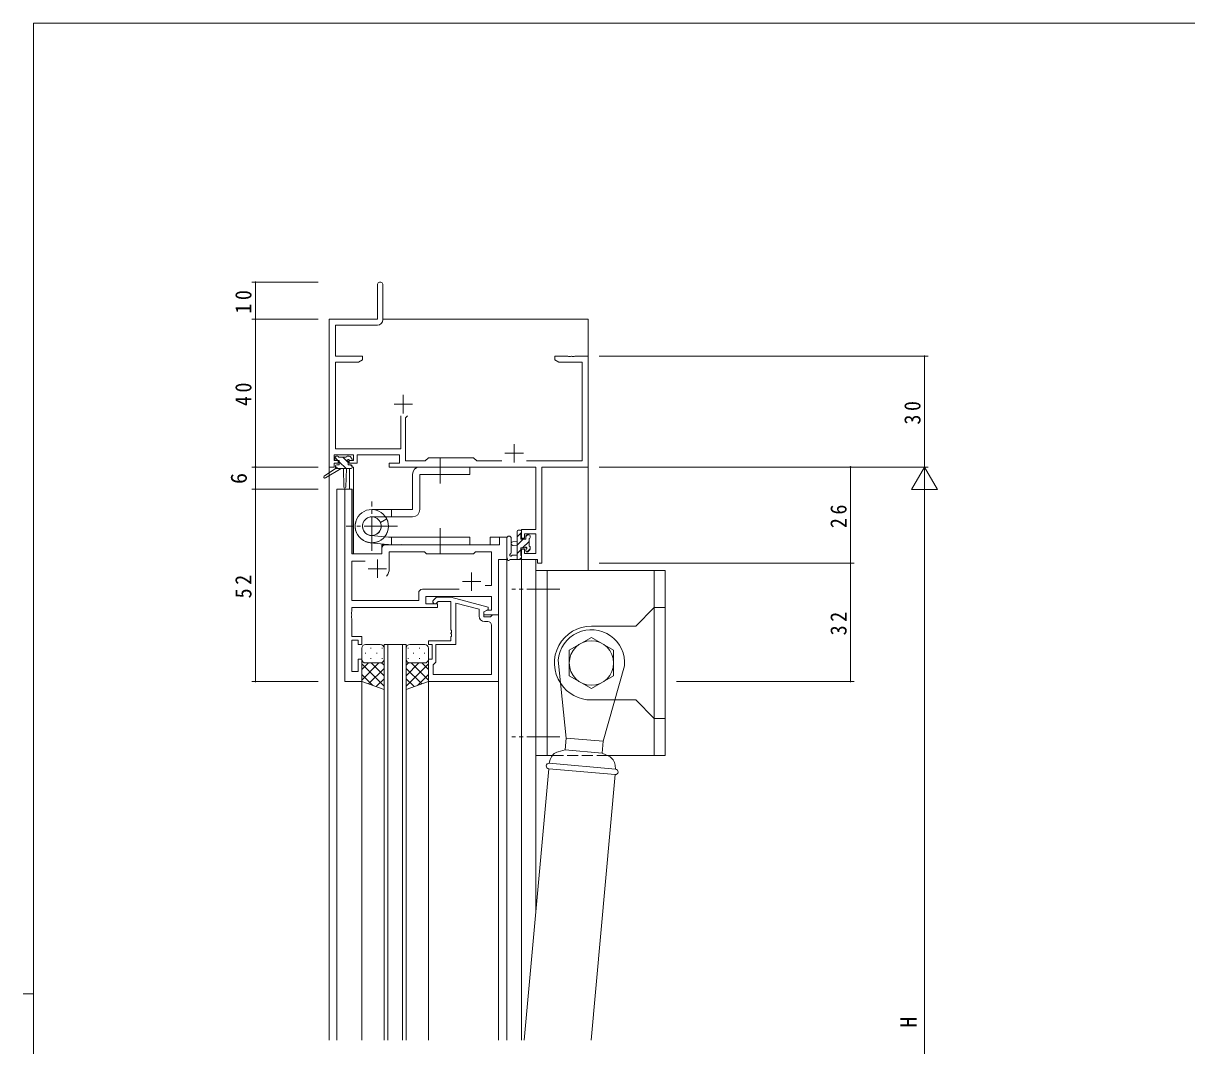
# Model space of a CAD drawing. Units: millimetres on the paper. Extents: x -420 to 373, y -297 to 267.
# Drawn here: x -420.5 to -105.7, y -12.1 to 264.4 of the extents above; entities that cross this region are included whole.
import ezdxf
from ezdxf.enums import TextEntityAlignment as Align

# ---------------------------------------------------------------- set-up
doc = ezdxf.new("R2010")
doc.units = ezdxf.units.MM
doc.linetypes.add('CHAIN2', pattern=[12, 9, -1, 1, -1])
doc.linetypes.add('DASHED3', pattern=[4, 3, -1])
for name, color, linetype, lineweight in [('0-1_YKK_ZWAK', 7, 'Continuous', 9), ('0-3_YKK_11', 7, 'Continuous', 9), ('0-4_YKK_12', 2, 'Continuous', 9), ('0-5_YKK_13', 4, 'Continuous', 9), ('0-6_YKK_D', 6, 'Continuous', 9)]:
    doc.layers.add(name, color=color, linetype=linetype, lineweight=lineweight)
doc.styles.add('ＭＳ ゴシック', font='')
doc.styles.get('ＭＳ ゴシック').set_extended_font_data('MS Gothic')

msp = doc.modelspace()

# ---------------------------------------------------------------- linework, layer by layer
at = {"layer": '0-1_YKK_ZWAK'}
for p, q in [((-417.7, -260.6), (-417.7, 264.4)), ((352.3, 264.4), (-417.7, 264.4)), ((-420.5, 1.9), (-417.7, 1.9))]:
    msp.add_line(p, q, dxfattribs=at)
at = {"layer": '0-3_YKK_11'}
for p, q in [((-324.7, 193.65), (-324.7, 184.4)), ((-323.2, 184.27), (-323.2, 193.65)), ((-337.7, 184.4), (-337.7, 144.4)), ((-324.7, 184.4), (-337.7, 184.4)), ((-336.07, 182.77), (-324.7, 182.77)), ((-336.07, 174.4), (-336.07, 182.77)), ((-328.7, 174.4), (-336.07, 174.4)), ((-329.791, 172.77), (-328.7, 173.4)), ((-328.7, 173.4), (-328.7, 174.4)), ((-276.7, 174.4), (-276.7, 173.4)), ((-273.158, 174.4), (-276.7, 174.4)), ((-276.7, 173.4), (-275.609, 172.77)), ((-272.975, 174.28), (-273.158, 174.4)), ((-272.425, 174.28), (-272.975, 174.28)), ((-272.242, 174.4), (-272.425, 174.28)), ((-272.158, 174.4), (-272.242, 174.4)), ((-271.975, 174.28), (-272.158, 174.4)), ((-271.425, 174.28), (-271.975, 174.28)), ((-271.242, 174.4), (-271.425, 174.28)), ((-267.7, 174.4), (-271.242, 174.4)), ((-267.7, 144.4), (-267.7, 174.4)), ((-336.07, 172.77), (-329.791, 172.77)), ((-336.07, 149.33), (-336.07, 172.77)), ((-275.609, 172.77), (-269.33, 172.77)), ((-269.33, 172.77), (-269.33, 146.03)), ((-317.7, 163.9), (-317.7, 158.9)), ((-320.2, 161.4), (-315.2, 161.4)), ((-318.35, 158.2), (-318.35, 149.33)), ((-317.05, 157.7), (-316.55, 158.2)), ((-317.05, 146.03), (-317.05, 157.7)), ((-318.35, 149.33), (-336.07, 149.33)), ((-290.2, 148.1), (-285.2, 148.1)), ((-287.7, 150.6), (-287.7, 145.6)), ((-336.4, 147.7), (-331.2, 147.7)), ((-336.4, 146.2), (-336.4, 147.7)), ((-335.3, 146.2), (-336.4, 146.2)), ((-336.4, 145.4), (-335.3, 145.4)), ((-336.4, 144.4), (-336.4, 145.4)), ((-335.3, 145.4), (-335.3, 146.2)), ((-332.3, 146.2), (-332.3, 145.4)), ((-331.2, 146.2), (-332.3, 146.2)), ((-332.3, 145.4), (-330.2, 145.4)), ((-331.2, 147.7), (-331.2, 146.2)), ((-330.2, 147.7), (-318.68, 147.7)), ((-330.2, 145.4), (-330.2, 147.7)), ((-321.5, 145.4), (-321.5, 144.4)), ((-318.68, 145.4), (-321.5, 145.4)), ((-318.68, 147.7), (-318.68, 145.4)), ((-311.77, 146.03), (-317.05, 146.03)), ((-310.9, 146.9), (-311.77, 146.03)), ((-298.7, 146.9), (-310.9, 146.9)), ((-297.83, 146.03), (-298.7, 146.9)), ((-291.05, 146.03), (-297.83, 146.03)), ((-269.33, 146.03), (-284.35, 146.03)), ((-337.7, 144.4), (-336.4, 144.4)), ((-321.5, 144.4), (-281.83, 144.4)), ((-281.83, 144.4), (-281.83, 127.5)), ((-280.2, 144.4), (-267.7, 144.4)), ((-280.2, 118.4), (-280.2, 144.4)), ((-331.568, 138.4), (-333.498, 138.4)), ((-333.498, 138.4), (-333.498, 86.4)), ((-331.568, 120.9), (-331.568, 138.4)), ((-285.7, 127.5), (-285.7, 125.2)), ((-281.83, 127.5), (-285.7, 127.5)), ((-284.9, 126.3), (-281.83, 126.3)), ((-284.9, 125.2), (-284.9, 126.3)), ((-281.83, 126.3), (-281.83, 121.03)), ((-291.628, 123.4), (-322.498, 123.4)), ((-291.628, 125.4), (-291.628, 123.4)), ((-289.698, 125.4), (-291.628, 125.4)), ((-289.698, 119.4), (-289.698, 125.4)), ((-285.7, 125.2), (-284.9, 125.2)), ((-323.498, 120.9), (-331.568, 120.9)), ((-323.498, 122.4), (-323.498, 120.9)), ((-321.498, 121.47), (-311.968, 121.47)), ((-321.498, 116.9), (-321.498, 121.47)), ((-311.968, 121.47), (-311.398, 120.9)), ((-311.398, 120.9), (-298.698, 120.9)), ((-298.698, 120.9), (-298.128, 121.47)), ((-298.128, 121.47), (-293.828, 121.47)), ((-293.828, 121.47), (-293.828, 112.4)), ((-285.7, 122.2), (-285.7, 119.4)), ((-284.9, 122.2), (-285.7, 122.2)), ((-284.9, 121.03), (-284.9, 122.2)), ((-281.83, 121.03), (-284.9, 121.03)), ((-331.568, 118.97), (-328.048, 118.97)), ((-331.568, 108.33), (-331.568, 118.97)), ((-327.198, 116.9), (-322.198, 116.9)), ((-324.698, 119.4), (-324.698, 114.4)), ((-291.898, 119.4), (-289.698, 119.4)), ((-291.898, 104.4), (-291.898, 119.4)), ((-285.7, 119.4), (-281.4, 119.4)), ((-281.4, 119.4), (-281.4, 118.4)), ((-281.4, 118.4), (-280.2, 118.4)), ((-301.698, 113.4), (-296.698, 113.4)), ((-299.198, 115.9), (-299.198, 110.9)), ((-313.528, 110.33), (-313.528, 108.33)), ((-302.548, 111.33), (-312.528, 111.33)), ((-302.548, 111.33), (-312.528, 111.33)), ((-293.828, 112.4), (-295.532, 112.4)), ((-313.528, 108.33), (-331.568, 108.33)), ((-311.598, 109.4), (-293.828, 109.4)), ((-311.598, 107.4), (-311.598, 109.4)), ((-308.398, 107.4), (-311.598, 107.4)), ((-309.524, 108.424), (-308.749, 109.2)), ((-308.749, 109.2), (-304.803, 109.2)), ((-308.251, 108), (-308.676, 107.576)), ((-308.398, 106.4), (-308.398, 107.4)), ((-304.8, 108), (-308.251, 108)), ((-304.803, 109.2), (-294.7, 106.493)), ((-304.8, 100.358), (-304.8, 108)), ((-303.5, 107.608), (-303.5, 96.4)), ((-297.2, 105.92), (-303.5, 107.608)), ((-293.828, 109.4), (-293.828, 105.7)), ((-331.688, 105.175), (-331.568, 105.358)), ((-331.688, 104.625), (-331.688, 105.175)), ((-331.568, 104.442), (-331.688, 104.625)), ((-331.688, 104.175), (-331.568, 104.358)), ((-331.688, 103.625), (-331.688, 104.175)), ((-331.568, 106.4), (-308.398, 106.4)), ((-331.568, 105.358), (-331.568, 106.4)), ((-331.568, 104.358), (-331.568, 104.442)), ((-297.2, 104.1), (-297.2, 105.92)), ((-294.7, 105.893), (-295.9, 105.2)), ((-295.9, 105.2), (-295.9, 103.9)), ((-295.9, 103.9), (-294.1, 103.9)), ((-295.032, 105.7), (-295.898, 105.2)), ((-295.898, 105.2), (-295.898, 104.4)), ((-295.898, 104.4), (-291.898, 104.4)), ((-293.828, 105.7), (-295.032, 105.7)), ((-294.7, 106.493), (-294.7, 105.893)), ((-294.1, 103.9), (-293.9, 104.1)), ((-293.9, 104.1), (-293.6, 104.4)), ((-293.6, 104.4), (-291.9, 104.4)), ((-291.9, 104.4), (-291.9, 86.4)), ((-331.568, 103.442), (-331.688, 103.625)), ((-331.568, 98.6), (-331.568, 103.442)), ((-294.83, 102.6), (-295.7, 102.6)), ((-293.83, 88.33), (-293.83, 101.6)), ((-328.898, 98.6), (-331.568, 98.6)), ((-331.568, 97.6), (-329.898, 97.6)), ((-331.568, 89.1), (-331.568, 97.6)), ((-329.898, 97.6), (-329.898, 96.4)), ((-328.898, 96.4), (-328.898, 98.6)), ((-304.68, 100.175), (-304.8, 100.358)), ((-304.8, 99.442), (-304.68, 99.625)), ((-304.8, 99.358), (-304.8, 99.442)), ((-304.68, 99.175), (-304.8, 99.358)), ((-304.8, 98.442), (-304.68, 98.625)), ((-304.8, 97.4), (-304.8, 98.442)), ((-304.68, 99.625), (-304.68, 100.175)), ((-304.68, 98.625), (-304.68, 99.175)), ((-329.898, 96.4), (-328.898, 96.4)), ((-310.9, 97.4), (-304.8, 97.4)), ((-310.9, 96.4), (-310.9, 97.4)), ((-309.9, 96.4), (-310.9, 96.4)), ((-309.9, 92.4), (-309.9, 96.4)), ((-308.9, 96.4), (-308.9, 91.6)), ((-303.5, 96.4), (-308.9, 96.4)), ((-329.898, 92.4), (-329.898, 89.1)), ((-328.898, 92.4), (-329.898, 92.4)), ((-328.898, 86.4), (-328.898, 92.4)), ((-310.9, 92.4), (-309.9, 92.4)), ((-310.9, 86.4), (-310.9, 92.4)), ((-308.9, 91.6), (-309.4, 91.1)), ((-329.898, 89.1), (-331.568, 89.1)), ((-309.4, 91.1), (-309.6, 90.9)), ((-309.6, 90.9), (-309.6, 88.33)), ((-309.6, 88.33), (-293.83, 88.33)), ((-309.6, 88.33), (-293.83, 88.33)), ((-333.498, 86.4), (-328.898, 86.4)), ((-291.9, 86.4), (-310.9, 86.4))]:
    msp.add_line(p, q, dxfattribs=at)
for centre, radius, start, end in [((-323.95, 193.65), 0.75, 359.99998, 180), ((-324.7, 184.27), 1.5, 270, 359.99998), ((-322.498, 122.4), 1, 90, 179.99998), ((-324.698, 116.9), 3.2, 321.63347, 359.99998), ((-312.528, 110.33), 1, 90, 179.99998), ((-309.1, 108), 0.6, 134.99998, 315), ((-295.7, 104.1), 1.5, 180, 269.99998), ((-294.83, 101.6), 1, 0, 89.99998)]:
    msp.add_arc(centre, radius, start, end, dxfattribs=at)
at = {"layer": '0-4_YKK_12'}
for p, q in [((-337.7, 184.4), (-325, 184.4)), ((-323.2, 184.4), (-267.7, 184.4)), ((-267.7, 184.4), (-267.7, 116.4)), ((-337.7, 174.4), (-337.7, -10.6)), ((-332.2, 144), (-332.2, 138.4)), ((-331.2, 144.4), (-331.5, 144.4)), ((-331.2, 144.4), (-331.2, 120.9)), ((-331.5, 138.4), (-335.7, 138.4)), ((-335.7, 138.4), (-335.7, -10.6)), ((-333.498, 86.4), (-333.498, 138.4)), ((-331.5, 138.4), (-331.5, 120.9)), ((-323.5, 123.4), (-294.2, 123.4)), ((-323.5, 120.9), (-323.5, 123.4)), ((-294.2, 125.4), (-294.2, 123.4)), ((-289.7, 125.4), (-294.2, 125.4)), ((-289.7, -10.6), (-289.7, 125.4)), ((-331.5, 120.9), (-323.5, 120.9)), ((-291.898, 119.399), (-289.7, 119.399)), ((-291.898, 104.4), (-291.898, 119.399)), ((-285.7, 119.4), (-285.7, -10.6)), ((-281.8, 119.4), (-281.8, 24.435)), ((-292.2, 104.4), (-291.898, 104.4)), ((-322.902, 96.4), (-316.902, 96.4)), ((-322.902, -10.6), (-322.902, 96.4)), ((-321.902, 96.4), (-321.902, -10.6)), ((-317.902, -10.6), (-317.902, 96.4)), ((-316.902, 96.4), (-316.902, -10.6)), ((-328.9, 86.4), (-333.498, 86.4)), ((-328.9, -10.6), (-328.9, 86.4)), ((-310.9, -10.6), (-310.9, 86.4)), ((-291.9, -10.6), (-291.9, 86.7))]:
    msp.add_line(p, q, dxfattribs=at)
at = {"layer": '0-5_YKK_13'}
for p, q in [((-336.2, 146.5), (-336.2, 147)), ((-335.379, 146.2), (-336.199, 147.02)), ((-335.9, 147.3), (-335.4, 147.3)), ((-335, 146.2), (-335.9, 146.2)), ((-335.7, 145), (-335, 145)), ((-335.2, 147.1), (-333.1, 147.1)), ((-335, 145), (-335, 146.2)), ((-333.179, 144), (-335, 145.821)), ((-332.6, 145.666), (-334.034, 147.1)), ((-332.9, 147.3), (-332.3, 147.3)), ((-332.6, 145.739), (-332.6, 145)), ((-332.6, 145), (-331.8, 145)), ((-331.8, 146.2), (-332.139, 146.2)), ((-332.088, 147.212), (-331.588, 146.712)), ((-331.5, 144.566), (-331.934, 145)), ((-336, 144), (-339.067, 141.949)), ((-334.5, 144), (-338.745, 141.443)), ((-336, 144.7), (-336, 144)), ((-335.424, 144), (-336, 144.576)), ((-331.8, 144), (-336, 144)), ((-333.9, 144), (-333.798, 138.992)), ((-333.098, 144), (-333.198, 138.992)), ((-331.5, 144.7), (-331.5, 144.3)), ((-299.702, 144.399), (-313.203, 144.401)), ((-313.203, 142.401), (-299.702, 142.401)), ((-313.203, 132.924), (-313.203, 142.401)), ((-299.702, 142.401), (-299.702, 144.399)), ((-326.203, 132.924), (-320.902, 132.924)), ((-320.902, 130.924), (-320.902, 132.924)), ((-320.902, 130.924), (-326.203, 130.924)), ((-323.897, 129.428), (-322.171, 130.424)), ((-320.902, 130.924), (-315.203, 130.924)), ((-286.9, 119.4), (-286.9, 127)), ((-285.7, 126.691), (-286.9, 125.491)), ((-286.6, 127.3), (-286, 127.3)), ((-285.9, 126.2), (-285.9, 124.9)), ((-285.7, 127), (-285.7, 126.4)), ((-284.046, 126.1), (-284.5, 125.646)), ((-284.2, 126.1), (-283.7, 126.1)), ((-321.917, 123.41), (-326.685, 123.925)), ((-321.917, 123.41), (-326.685, 123.925)), ((-321.703, 125.399), (-326.46, 125.887)), ((-321.703, 125.399), (-299.707, 125.399)), ((-321.703, 123.399), (-299.707, 123.399)), ((-320.903, 125.399), (-320.903, 123.399)), ((-299.707, 125.399), (-299.707, 123.399)), ((-289.7, 125.128), (-289.7, 119.966)), ((-288.5, 125.128), (-288.497, 121.167)), ((-286.9, 124.3), (-288.044, 124.198)), ((-286.9, 123.1), (-288.044, 123.202)), ((-285.246, 124.9), (-286.9, 123.246)), ((-285.9, 124.9), (-284.5, 124.9)), ((-283.6, 124.301), (-285.401, 122.5)), ((-284.5, 124.9), (-284.5, 125.8)), ((-283.6, 125.1), (-283.6, 123)), ((-283.4, 125.8), (-283.4, 125.3)), ((-283.4, 122.8), (-283.4, 122.2)), ((-288.08, 120.6), (-286.9, 120.6)), ((-285.9, 122.001), (-286.9, 121.001)), ((-285.7, 119.956), (-286.256, 119.4)), ((-285.9, 122.5), (-285.9, 120.5)), ((-284.961, 122.5), (-285.9, 122.5)), ((-285.7, 120.3), (-285.7, 119.7)), ((-284.5, 121.7), (-284.5, 122.039)), ((-283.4, 122.256), (-284.251, 121.404)), ((-283.488, 121.988), (-283.988, 121.488)), ((-286, 119.4), (-288.68, 119.4)), ((-281.8, 66.4), (-281.8, 116.4)), ((-246.8, 116.4), (-281.8, 116.4)), ((-278.8, 66.4), (-278.8, 116.4)), ((-249.8, 106.4), (-249.8, 116.4)), ((-246.8, 66.4), (-246.8, 116.4)), ((-249.8, 106.4), (-254.8, 101.4)), ((-249.8, 76.4), (-249.8, 106.4)), ((-249.8, 106.4), (-246.8, 106.4)), ((-266.8, 101.4), (-254.8, 101.4)), ((-272.8, 94.864), (-266.8, 98.328)), ((-260.8, 94.864), (-266.8, 98.328)), ((-328.902, 95.4), (-328.902, 92.4)), ((-323.902, 96.4), (-327.902, 96.4)), ((-326.567, 95.452), (-326.367, 95.452)), ((-323.537, 95.452), (-323.337, 95.452)), ((-322.902, 92.4), (-322.902, 95.4)), ((-316.904, 92.4), (-316.904, 95.4)), ((-316.269, 95.452), (-316.469, 95.452)), ((-315.904, 96.4), (-311.904, 96.4)), ((-313.239, 95.452), (-313.439, 95.452)), ((-310.904, 95.4), (-310.904, 92.4)), ((-272.8, 94.864), (-272.8, 87.936)), ((-260.8, 94.864), (-260.8, 87.936)), ((-328.902, 86.4), (-328.902, 92.4)), ((-327.11, 91.4), (-328.902, 89.608)), ((-324.281, 91.4), (-328.902, 86.78)), ((-327.982, 94.037), (-327.782, 94.037)), ((-327.902, 91.4), (-324.302, 91.4)), ((-327.502, 91.4), (-323.902, 91.4)), ((-326.567, 92.622), (-326.367, 92.622)), ((-326.342, 91.4), (-322.902, 87.96)), ((-324.952, 94.037), (-324.752, 94.037)), ((-323.57, 91.457), (-322.902, 90.789)), ((-323.537, 92.622), (-323.337, 92.622)), ((-322.902, 92.622), (-322.902, 84.257)), ((-316.904, 92.622), (-316.904, 84.257)), ((-316.236, 91.457), (-316.904, 90.789)), ((-313.464, 91.4), (-316.904, 87.96)), ((-316.269, 92.622), (-316.469, 92.622)), ((-312.304, 91.4), (-315.904, 91.4)), ((-315.524, 91.4), (-310.904, 86.78)), ((-311.904, 91.4), (-315.504, 91.4)), ((-314.854, 94.037), (-315.054, 94.037)), ((-313.239, 92.622), (-313.439, 92.622)), ((-312.695, 91.4), (-310.904, 89.608)), ((-311.824, 94.037), (-312.024, 94.037)), ((-310.904, 86.4), (-310.904, 92.4)), ((-273.594, 71.115), (-275.766, 92.184)), ((-328.902, 91.132), (-322.902, 85.132)), ((-328.902, 88.303), (-325.941, 85.343)), ((-322.902, 89.951), (-327.098, 85.756)), ((-310.904, 91.132), (-316.904, 85.132)), ((-316.904, 89.951), (-312.708, 85.756)), ((-310.904, 88.303), (-313.864, 85.343)), ((-322.902, 84.257), (-328.902, 86.4)), ((-322.902, 87.123), (-325.013, 85.011)), ((-316.904, 87.123), (-314.792, 85.011)), ((-316.904, 84.257), (-310.904, 86.4)), ((-266.8, 84.472), (-272.8, 87.936)), ((-266.8, 84.472), (-260.8, 87.936)), ((-266.8, 81.4), (-260.457, 81.4)), ((-260.457, 81.4), (-254.8, 81.4)), ((-249.8, 76.4), (-246.8, 76.4)), ((-281.8, 66.4), (-277.37, 66.4)), ((-275.819, 67.406), (-273.873, 67.927)), ((-262.085, 66.204), (-263.911, 67.056)), ((-262.505, 66.4), (-246.8, 66.4)), ((-278.206, 64.291), (-277.94, 65.284)), ((-260.275, 62.722), (-278.206, 64.291)), ((-260.275, 62.722), (-260.364, 63.747)), ((-278.337, 62.797), (-284.963, -10.6)), ((-278.337, 62.797), (-260.405, 61.228)), ((-260.405, 61.228), (-266.89, -10.6))]:
    msp.add_line(p, q, dxfattribs=at)
at = {"layer": '0-5_YKK_13', "linetype": 'CHAIN2'}
for p, q in [((-307.702, 139.899), (-307.702, 146.899)), ((-326.203, 121.75), (-326.203, 135.047)), ((-319.273, 128.399), (-333.132, 128.399)), ((-307.707, 127.899), (-307.707, 120.899)), ((-275.3, 111.4), (-288.3, 111.4)), ((-275.3, 71.4), (-288.3, 71.4))]:
    msp.add_line(p, q, dxfattribs=at)
at = {"layer": '0-5_YKK_13', "linetype": 'DASHED3'}
msp.add_line((-277.37, 66.4), (-262.505, 66.4), dxfattribs=at)
at = {"layer": '0-5_YKK_13'}
for points in [[(-315.203, 142.401), (-315.203, 132.924), (-320.902, 132.924)], [(-257.834, 90.616), (-263.632, 70.243), (-273.594, 71.115)], [(-249.8, 66.4), (-249.8, 76.4), (-254.8, 81.4)], [(-273.594, 71.115), (-273.873, 67.927), (-263.911, 67.056), (-263.632, 70.243)]]:
    msp.add_lwpolyline(points, dxfattribs=at)
msp.add_circle((-266.8, 91.4), 6, dxfattribs=at)
for centre, radius, start, end in [((-335.9, 147), 0.3, 90, 180), ((-335.9, 146.5), 0.3, 180, 270), ((-335.7, 144.7), 0.3, 90, 180), ((-335.4, 147.1), 0.2, 0, 90), ((-332.9, 147.1), 0.2, 90, 180), ((-332.6, 146.2), 0.25, 33.05573, 236.94426), ((-332.9, 145.739), 0.3, 0, 56.94426), ((-332.139, 146.5), 0.3, 213.05573, 270), ((-332.3, 147), 0.3, 44.99998, 90), ((-331.8, 146.5), 0.3, 270, 44.99998), ((-331.8, 144.7), 0.3, 0, 90), ((-338.9, 141.7), 0.3, 123.76904, 301.06146), ((-331.8, 144.3), 0.3, 270, 0), ((-313.203, 142.401), 2, 90, 180), ((-333.498, 138.998), 0.3, 181.16962, 358.85538), ((-326.203, 128.424), 4.5, 90, 26.38779), ((-326.203, 128.399), 4.5, 147.39767, 83.84229), ((-315.203, 132.924), 2, 270, 0), ((-326.203, 128.399), 2.525, 90, 24.04724), ((-326.203, 128.399), 2.525, 147.39767, 84.14136), ((-286.6, 127), 0.3, 90, 180), ((-286, 127), 0.3, 0, 90), ((-285.9, 126.4), 0.2, 270, 0), ((-284.2, 125.8), 0.3, 90, 180), ((-283.7, 125.8), 0.3, 0, 90), ((-321.703, 125.399), 2, 263.84229, 269.99997), ((-318.203, 125.399), 2, 266.45775, 269.99994), ((-289.1, 125.128), 0.6, 0.04022, 180.04022), ((-288, 123.7), 0.5, 95.09206, 264.90793), ((-283.6, 125.3), 0.2, 270, 0), ((-283.6, 122.8), 0.2, 0, 90), ((-289.4, 119.966), 0.3, 180, 229.47121), ((-289.79, 119.51), 0.3, 349.47121, 49.47121), ((-288.6, 120.6), 0.3, 109.18974, 329.99998), ((-288.797, 121.167), 0.3, 289.18974, 0.04022), ((-288.08, 120.3), 0.3, 90, 149.99998), ((-286, 119.7), 0.3, 270, 0), ((-285.9, 120.3), 0.2, 359.99998, 90), ((-284.961, 122.8), 0.3, 270, 326.94426), ((-284.5, 122.5), 0.25, 303.05573, 146.94426), ((-284.2, 122.039), 0.3, 123.05573, 180), ((-284.2, 121.7), 0.3, 180, 314.99998), ((-283.7, 122.2), 0.3, 315, 0), ((-289.2, 119.4), 0.3, 169.47121, 329.99998), ((-288.68, 119.1), 0.3, 90, 149.99998), ((-266.8, 91.4), 10, 90, 213.78061), ((-266.8, 91.4), 9, 354.99998, 174.99998), ((-327.902, 95.4), 1, 90, 180), ((-323.902, 95.4), 1, 0, 90), ((-315.904, 95.4), 1, 90, 180), ((-311.904, 95.4), 1, 0, 90), ((-327.902, 92.4), 1, 180, 270), ((-327.902, 92.4), 1, 180, 270), ((-323.902, 92.4), 1, 270, 0), ((-323.902, 92.4), 1, 270, 0), ((-315.904, 92.4), 1, 180, 270), ((-315.904, 92.4), 1, 180, 270), ((-311.904, 92.4), 1, 270, 0), ((-311.904, 92.4), 1, 270, 0), ((-266.8, 91.4), 10, 213.78061, 270), ((-275.042, 64.508), 3, 105.00011, 164.99994), ((-263.353, 63.485), 3, 5.00005, 64.99988), ((-278.272, 63.544), 0.75, 85, 265), ((-260.34, 61.975), 0.75, 265, 85)]:
    msp.add_arc(centre, radius, start, end, dxfattribs=at)
at = {"layer": '0-6_YKK_D'}
for p, q in [((-340.7, 194.4), (-358.7, 194.4)), ((-357.7, 184.4), (-357.7, 194.4)), ((-340.7, 184.4), (-358.7, 184.4)), ((-340.7, 184.4), (-358.7, 184.4)), ((-357.7, 144.4), (-357.7, 184.4)), ((-264.7, 174.4), (-175.7, 174.4)), ((-176.7, 174.4), (-176.7, 144.4)), ((-340.7, 144.4), (-358.7, 144.4)), ((-340.7, 144.4), (-358.7, 144.4)), ((-357.7, 144.4), (-357.7, 138.4)), ((-264.7, 144.4), (-195.7, 144.4)), ((-264.7, 144.4), (-175.7, 144.4)), ((-264.7, 144.4), (-175.7, 144.4)), ((-196.7, 118.4), (-196.7, 144.4)), ((-176.7, 144.4), (-180.2, 138.338)), ((-176.7, 144.4), (-176.7, 132.276)), ((-176.7, 144.4), (-173.2, 138.338)), ((-340.7, 138.4), (-358.7, 138.4)), ((-340.7, 138.4), (-358.7, 138.4)), ((-357.7, 138.4), (-357.7, 86.4)), ((-180.2, 138.338), (-173.2, 138.338)), ((-176.7, -148.6), (-176.7, 137.4)), ((-264.7, 118.4), (-195.7, 118.4)), ((-243.8, 118.4), (-195.7, 118.4)), ((-196.7, 118.4), (-196.7, 86.4)), ((-340.7, 86.4), (-358.7, 86.4)), ((-243.8, 86.4), (-195.7, 86.4))]:
    msp.add_line(p, q, dxfattribs=at)
for centre, start, end in [((-357.7, 194.4), 90, 270), ((-357.7, 194.4), 270, 90), ((-357.7, 184.4), 90, 270), ((-357.7, 184.4), 90, 270), ((-357.7, 184.4), 270, 90), ((-357.7, 184.4), 270, 90), ((-176.7, 174.4), 90, 270), ((-176.7, 174.4), 270, 90), ((-357.7, 144.4), 90, 270), ((-357.7, 144.4), 90, 270), ((-357.7, 144.4), 270, 90), ((-357.7, 144.4), 270, 90), ((-196.7, 144.4), 90, 270), ((-196.7, 144.4), 270, 90), ((-357.7, 138.4), 90, 270), ((-357.7, 138.4), 90, 270), ((-357.7, 138.4), 270, 90), ((-357.7, 138.4), 270, 90), ((-196.7, 118.4), 90, 270), ((-196.7, 118.4), 90, 270), ((-196.7, 118.4), 270, 90), ((-196.7, 118.4), 270, 90), ((-357.7, 86.4), 90, 270), ((-357.7, 86.4), 270, 90), ((-196.7, 86.4), 90, 270), ((-196.7, 86.4), 270, 90)]:
    msp.add_arc(centre, 0.106, start, end, dxfattribs=at)

# ---------------------------------------------------------------- texts
at = {"layer": '0-6_YKK_D', "color": 3, "style": 'ＭＳ ゴシック'}
for s, p in [('6', (-358.7, 139.8)), ('H', (-177.5, -7.2))]:
    msp.add_text(s, height=4.399, rotation=90, dxfattribs=at).set_placement(p, align=Align.BOTTOM_LEFT)
at = {"layer": '0-6_YKK_D', "color": 3, "char_height": 4.399, "attachment_point": 7, "rotation": 90, "style": 'ＭＳ ゴシック'}
for s, insert in [('\\T1.36;\\W0.9;10', (-358.7, 185.88)), ('\\T1.36;\\W0.9;40', (-358.7, 160.88)), ('\\T1.36;\\W0.9;30', (-177.7, 155.88)), ('\\T1.36;\\W0.9;26', (-197.7, 127.88)), ('\\T1.36;\\W0.9;52', (-358.7, 108.88)), ('\\T1.36;\\W0.9;32', (-197.7, 98.88))]:
    msp.add_mtext(s, dxfattribs=dict(at, insert=insert))

doc.saveas('drawing.dxf')
